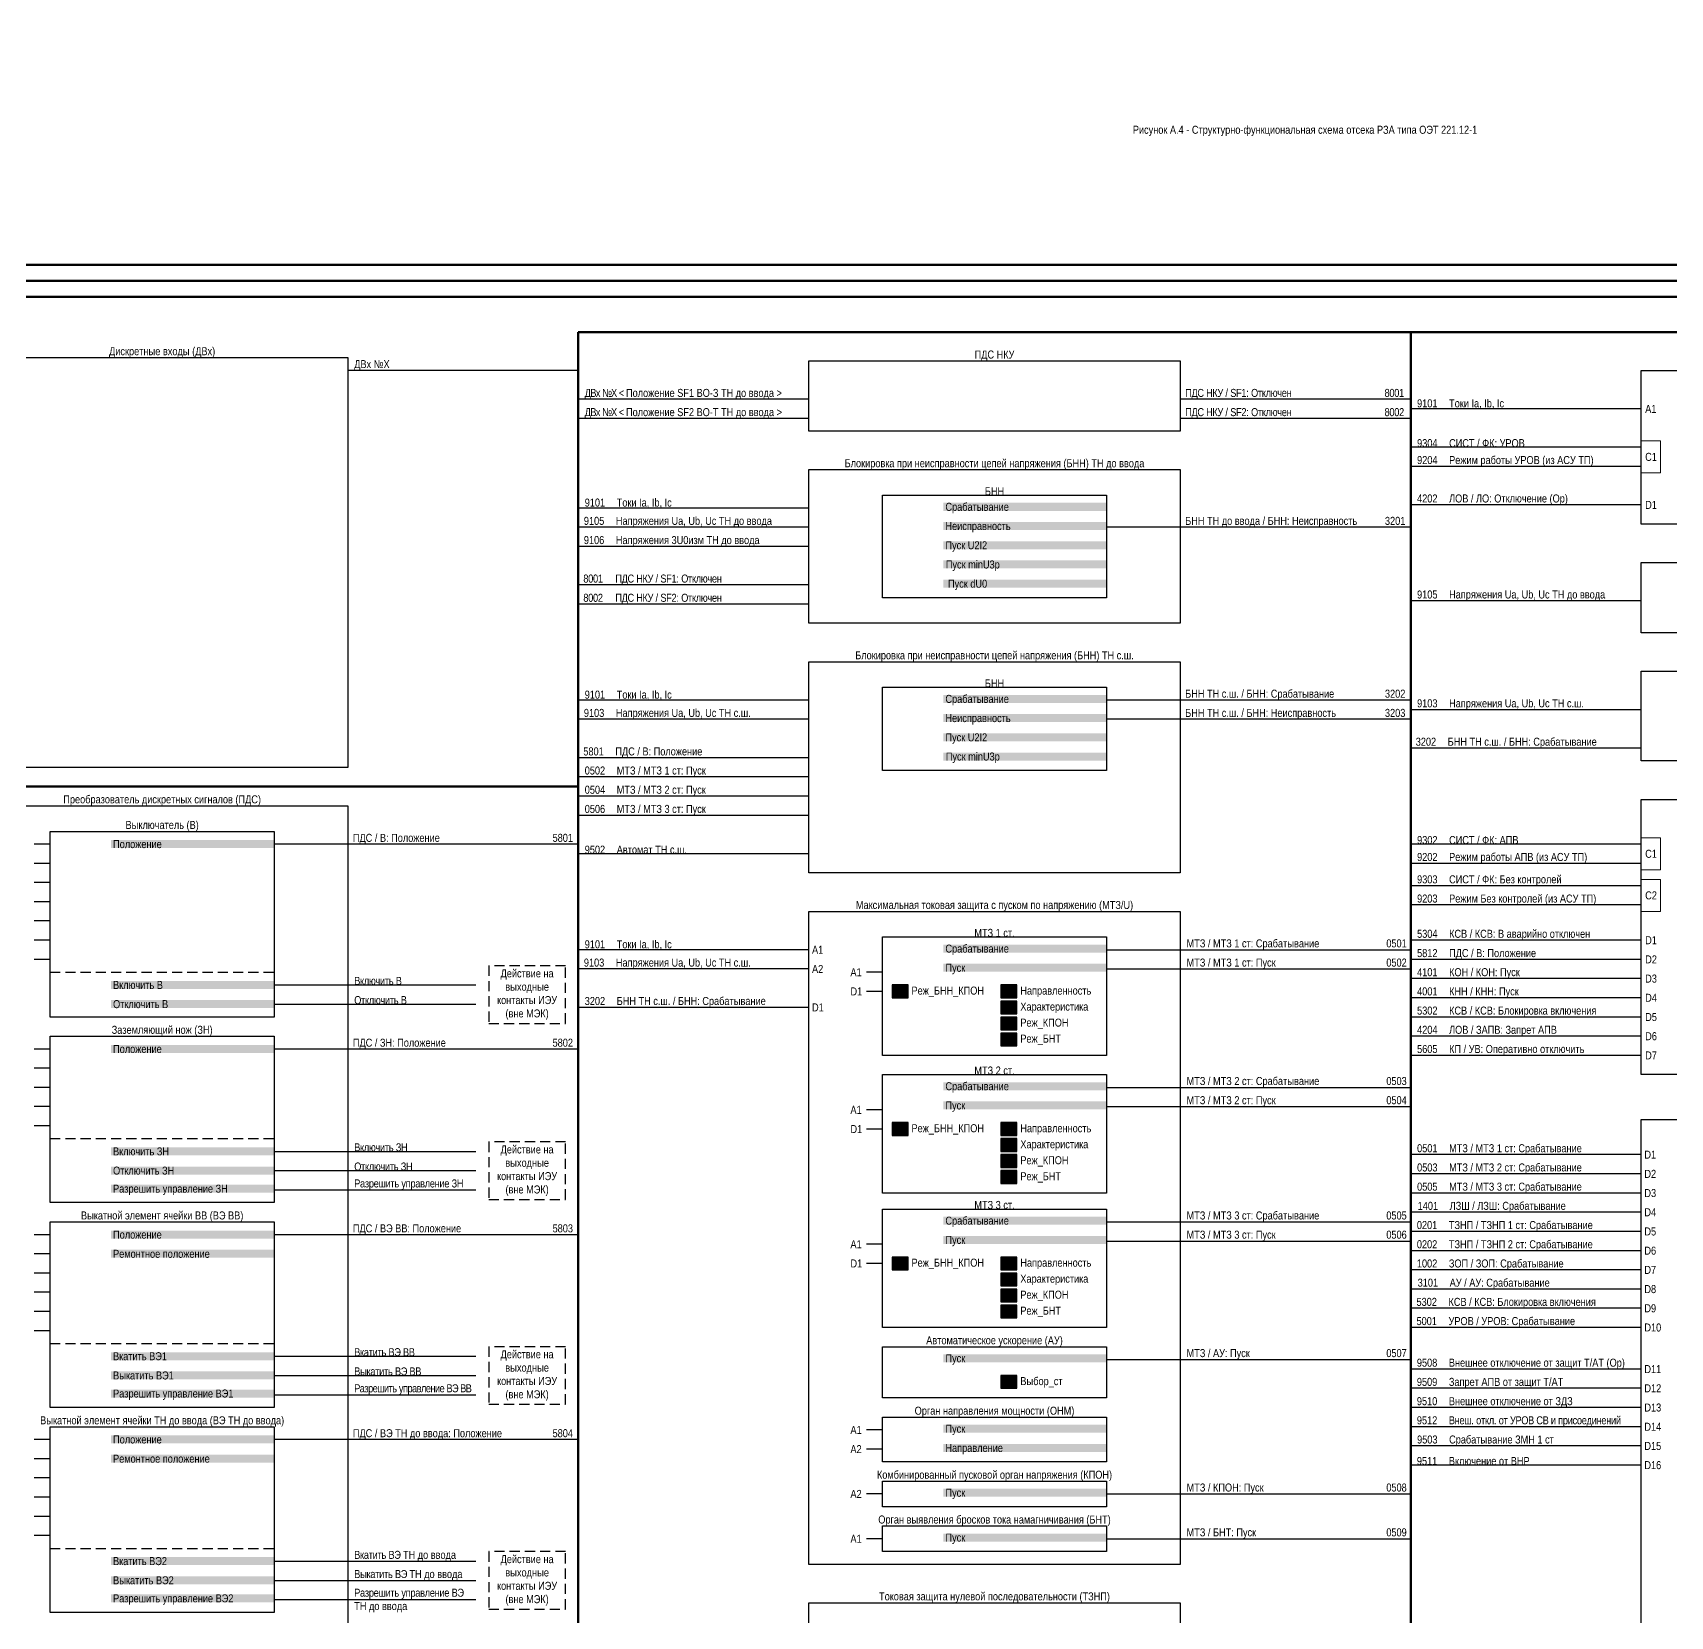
# Model space of a CAD drawing. Header units: millimetres. Extents: x 2179 to 12176, y -20554 to -12004.
# Drawn here: x 3894 to 4405, y -15925 to -15430 of the extents above; entities that cross this region are included whole.
import ezdxf
from ezdxf.enums import TextEntityAlignment as Align

# ---------------------------------------------------------------- set-up
doc = ezdxf.new("R2010")
doc.units = ezdxf.units.MM
doc.linetypes.add('HIDDEN2', pattern=[4.7625, 3.175, -1.5875])
for name, color, linetype, lineweight in [('GOOSE', 224, 'Continuous', 30), ('MMS', 190, 'Continuous', 30), ('Внутренняя шина', 4, 'Continuous', 70), ('Вход-Аналоги', 5, 'Continuous', 30), ('Линии связи', 75, 'Continuous', 30), ('Основная', 7, 'Continuous', 30), ('Сигналы внутр.', 13, 'Continuous', 30), ('Тонкая', 7, 'Continuous', 13), ('Цепи внешние', 134, 'Continuous', 30)]:
    doc.layers.add(name, color=color, linetype=linetype, lineweight=lineweight)
doc.layers.add('Рамка внешняя', color=8, linetype='Continuous', lineweight=40, plot=False)
doc.styles.add('2.5_Gost_RD', font='ARIALN.TTF', dxfattribs={"height": 2.5})
doc.styles.add('Narrow', font='ARIALN.TTF')
doc.styles.add('Табл дан', font='ARIALN.TTF')

# ---------------------------------------------------------------- blocks, each defined once
blk = doc.blocks.new('*U90')
blk.add_lwpolyline([(0, 0), (1189, 0), (1189, 841), (0, 841)], close=True)
at = {"lineweight": 50}
blk.add_lwpolyline([(20, 836), (1184, 836), (1184, 5), (20, 5)], close=True, dxfattribs=at)
at = {"style": '2.5_Gost_RD', "flags": 8}
blk.add_attdef('ФОРМАТ', text='', height=2.5, dxfattribs=at).set_placement((1134, 4), align=Align.TOP_LEFT)
blk = doc.blocks.new('SW.3')
at = {"true_color": 0xadddf7}
h = blk.add_hatch(color=141, dxfattribs=at)
h.dxf.hatch_style = 1
h.paths.add_polyline_path([(5, 2), (0, 2), (0, -2), (5, -2)])
blk.add_lwpolyline([(5, 2), (0, 2), (0, -2), (5, -2)], close=True)
for points in [[(2, 1), (1, 1)], [(1, 0), (2, 0)], [(3, 0), (2, 1)], [(4, 0), (3, 0)], [(2, -1), (1, -1)]]:
    blk.add_lwpolyline(points)
blk = doc.blocks.new('SW.2')
at = {"true_color": 0xadddf7}
h = blk.add_hatch(color=141, dxfattribs=at)
h.dxf.hatch_style = 1
h.paths.add_polyline_path([(5, 2), (0, 2), (0, -2), (5, -2)])
blk.add_lwpolyline([(5, 2), (0, 2), (0, -2), (5, -2)], close=True)
for points in [[(1, 0), (2, 0)], [(2, 0), (3, 1)], [(3, 0), (4, 0)]]:
    blk.add_lwpolyline(points)
blk = doc.blocks.new('*U15')
blk.add_lwpolyline([(0, 0), (1189, 0), (1189, 841), (0, 841)], close=True)
at = {"lineweight": 50}
blk.add_lwpolyline([(20, 836), (1184, 836), (1184, 5), (20, 5)], close=True, dxfattribs=at)
at = {"style": '2.5_Gost_RD', "flags": 8}
blk.add_attdef('ФОРМАТ', text='', height=2.5, dxfattribs=at).set_placement((1134, 4), align=Align.TOP_LEFT)

msp = doc.modelspace()

# ---------------------------------------------------------------- linework, layer by layer
at = {"layer": 'Внутренняя шина'}
for points in [[(4064, -15524), (4778, -15524)], [(4064, -16336), (4064, -15524)], [(4324, -16256), (4324, -15524)], [(3804, -15666), (4064, -15666)]]:
    msp.add_lwpolyline(points, dxfattribs=at)
at = {"layer": 'Линии связи', "ltscale": 0.5}
for points in [[(4064, -15536), (3992, -15536)], [(4136, -15545), (4064, -15545)], [(4136, -15551), (4064, -15551)], [(4136, -15579), (4064, -15579)], [(4396, -15578), (4324, -15578)], [(4136, -15639), (4064, -15639)], [(4136, -15657), (4064, -15657)], [(4136, -15663), (4064, -15663)], [(4136, -15669), (4064, -15669)], [(4136, -15675), (4064, -15675)], [(4136, -15687), (4064, -15687)], [(4136, -15717), (4064, -15717)]]:
    msp.add_lwpolyline(points, dxfattribs=at)
at = {"layer": 'Линии связи'}
for points in [[(4324, -15545), (4252, -15545)], [(4396, -15548), (4324, -15548)], [(4324, -15551), (4252, -15551)], [(4396, -15560), (4324, -15560)], [(4396, -15566), (4324, -15566)], [(4136, -15585), (4064, -15585)], [(4324, -15585), (4229, -15585)], [(4136, -15591), (4064, -15591)], [(4136, -15603), (4064, -15603)], [(4136, -15609), (4064, -15609)], [(4396, -15608), (4324, -15608)], [(4324, -15639), (4229, -15639)], [(4136, -15645), (4064, -15645)], [(4324, -15645), (4229, -15645)], [(4396, -15642), (4324, -15642)], [(4396, -15654), (4324, -15654)], [(4064, -15684), (3969, -15684)], [(4396, -15684), (4324, -15684)], [(4396, -15690), (4324, -15690)], [(4396, -15697), (4324, -15697)], [(4396, -15703), (4324, -15703)], [(4229, -15717), (4324, -15717)], [(4396, -15714), (4324, -15714)], [(4136, -15723), (4064, -15723)], [(4229, -15723), (4324, -15723)], [(4396, -15720), (4324, -15720)], [(3969, -15728), (4032, -15728)], [(4396, -15726), (4324, -15726)], [(4396, -15732), (4324, -15732)], [(3969, -15734), (4032, -15734)], [(4136, -15735), (4064, -15735)], [(4396, -15738), (4324, -15738)], [(4064, -15748), (3969, -15748)], [(4396, -15744), (4324, -15744)], [(4396, -15750), (4324, -15750)], [(4229, -15760), (4324, -15760)], [(4229, -15766), (4324, -15766)], [(3969, -15780), (4032, -15780)], [(4396, -15781), (4324, -15781)], [(3969, -15786), (4032, -15786)], [(4396, -15787), (4324, -15787)], [(3969, -15792), (4032, -15792)], [(4396, -15793), (4324, -15793)], [(4396, -15799), (4324, -15799)], [(4229, -15802), (4324, -15802)], [(4396, -15805), (4324, -15805)], [(4064, -15806), (3969, -15806)], [(4229, -15808), (4324, -15808)], [(4396, -15811), (4324, -15811)], [(4396, -15817), (4324, -15817)], [(4396, -15823), (4324, -15823)], [(4396, -15829), (4324, -15829)], [(4396, -15835), (4324, -15835)], [(3969, -15844), (4032, -15844)], [(4229, -15845), (4324, -15845)], [(3969, -15850), (4032, -15850)], [(4396, -15848), (4324, -15848)], [(3969, -15856), (4032, -15856)], [(4396, -15854), (4324, -15854)], [(4396, -15860), (4324, -15860)], [(4396, -15866), (4324, -15866)], [(4064, -15870), (3969, -15870)], [(4396, -15872), (4324, -15872)], [(4396, -15878), (4324, -15878)], [(4229, -15887), (4324, -15887)], [(4229, -15901), (4324, -15901)], [(3969, -15908), (4032, -15908)], [(3969, -15914), (4032, -15914)], [(3969, -15920), (4032, -15920)]]:
    msp.add_lwpolyline(points, dxfattribs=at)
at = {"layer": 'Основная', "linetype": 'HIDDEN2'}
for p, q in [((3899, -15724), (3969, -15724)), ((3899, -15776), (3969, -15776)), ((3899, -15840), (3969, -15840)), ((3899, -15904), (3969, -15904))]:
    msp.add_line(p, q, dxfattribs=at)
at = {"layer": 'Основная'}
for points in [[(3876, -15532), (3992, -15532), (3992, -15660), (3876, -15660)], [(4136, -15533), (4252, -15533), (4252, -15555), (4136, -15555)], [(4396, -15536), (4512, -15536), (4512, -15584), (4396, -15584)], [(4136, -15567), (4252, -15567), (4252, -15615), (4136, -15615)], [(4159, -15575), (4229, -15575), (4229, -15607), (4159, -15607)], [(4396, -15596), (4512, -15596), (4512, -15618), (4396, -15618)], [(4136, -15627), (4252, -15627), (4252, -15693), (4136, -15693)], [(4396, -15630), (4512, -15630), (4512, -15658), (4396, -15658)], [(4159, -15635), (4229, -15635), (4229, -15661), (4159, -15661)], [(3876, -15672), (3992, -15672), (3992, -15984), (3876, -15984)], [(4396, -15670), (4512, -15670), (4512, -15756), (4396, -15756)], [(3899, -15680), (3969, -15680), (3969, -15738), (3899, -15738)], [(4136, -15705), (4252, -15705), (4252, -15909), (4136, -15909)], [(4159, -15713), (4229, -15713), (4229, -15750), (4159, -15750)], [(3899, -15744), (3969, -15744), (3969, -15796), (3899, -15796)], [(4159, -15756), (4229, -15756), (4229, -15793), (4159, -15793)], [(4396, -15770), (4512, -15770), (4512, -16041), (4396, -16041)], [(4159, -15798), (4229, -15798), (4229, -15835), (4159, -15835)], [(3899, -15802), (3969, -15802), (3969, -15860), (3899, -15860)], [(4159, -15841), (4229, -15841), (4229, -15857), (4159, -15857)], [(3899, -15866), (3969, -15866), (3969, -15924), (3899, -15924)], [(4159, -15863), (4229, -15863), (4229, -15877), (4159, -15877)], [(4159, -15883), (4229, -15883), (4229, -15891), (4159, -15891)], [(4159, -15897), (4229, -15897), (4229, -15905), (4159, -15905)], [(4136, -15921), (4252, -15921), (4252, -16061), (4136, -16061)]]:
    msp.add_lwpolyline(points, close=True, dxfattribs=at)
for points in [[(3899, -15684), (3894, -15684)], [(3899, -15690), (3894, -15690)], [(3899, -15696), (3894, -15696)], [(3899, -15702), (3894, -15702)], [(3899, -15708), (3894, -15708)], [(3899, -15714), (3894, -15714)], [(3899, -15720), (3894, -15720)], [(4159, -15724), (4154, -15724)], [(4159, -15730), (4154, -15730)], [(3899, -15748), (3894, -15748)], [(3899, -15754), (3894, -15754)], [(3899, -15760), (3894, -15760)], [(3899, -15766), (3894, -15766)], [(4159, -15767), (4154, -15767)], [(3899, -15772), (3894, -15772)], [(4159, -15773), (4154, -15773)], [(3899, -15806), (3894, -15806)], [(4159, -15809), (4154, -15809)], [(3899, -15812), (3894, -15812)], [(4159, -15815), (4154, -15815)], [(3899, -15818), (3894, -15818)], [(3899, -15824), (3894, -15824)], [(3899, -15830), (3894, -15830)], [(3899, -15836), (3894, -15836)], [(3899, -15870), (3894, -15870)], [(4159, -15867), (4154, -15867)], [(3899, -15876), (3894, -15876)], [(4159, -15873), (4154, -15873)], [(3899, -15882), (3894, -15882)], [(3899, -15888), (3894, -15888)], [(4159, -15887), (4154, -15887)], [(3899, -15894), (3894, -15894)], [(3899, -15900), (3894, -15900)], [(4159, -15901), (4154, -15901)]]:
    msp.add_lwpolyline(points, dxfattribs=at)
at = {"layer": 'Основная', "linetype": 'HIDDEN2'}
for points in [[(4036, -15740), (4060, -15740), (4060, -15722), (4036, -15722)], [(4036, -15795), (4060, -15795), (4060, -15777), (4036, -15777)], [(4036, -15859), (4060, -15859), (4060, -15841), (4036, -15841)], [(4036, -15923), (4060, -15923), (4060, -15905), (4036, -15905)]]:
    msp.add_lwpolyline(points, close=True, dxfattribs=at)
at = {"layer": 'Тонкая'}
for points in [[(4396, -15558), (4402, -15558), (4402, -15568), (4396, -15568)], [(4396, -15682), (4402, -15682), (4402, -15692), (4396, -15692)], [(4396, -15695), (4402, -15695), (4402, -15705), (4396, -15705)]]:
    msp.add_lwpolyline(points, close=True, dxfattribs=at)

# ---------------------------------------------------------------- block references
at = {"layer": 'Основная'}
for name, p in [('SW.3', (4162, -15730)), ('SW.3', (4196, -15730)), ('SW.3', (4196, -15735)), ('SW.2', (4196, -15740)), ('SW.2', (4196, -15745)), ('SW.3', (4162, -15773)), ('SW.3', (4196, -15773)), ('SW.3', (4196, -15778)), ('SW.2', (4196, -15783)), ('SW.2', (4196, -15788)), ('SW.3', (4162, -15815)), ('SW.3', (4196, -15815)), ('SW.3', (4196, -15820)), ('SW.2', (4196, -15825)), ('SW.2', (4196, -15830)), ('SW.3', (4196, -15852))]:
    msp.add_blockref(name, p, dxfattribs=at)
at = {"layer": 'Рамка внешняя'}
for name, p in [('*U15', (3683, -15508)), ('*U90', (3683, -16349))]:
    msp.add_blockref(name, p, dxfattribs=at)

# ---------------------------------------------------------------- texts
at = {"layer": 'GOOSE', "char_height": 2.5, "attachment_point": 7, "style": 'Narrow'}
for s, insert, width in [('9502^IАвтомат ТН с.ш.', (4066, -15687), 48), ('9508^IВнешнее отключение от защит Т/АТ (Op)', (4325.93, -15848), 73.0735), ('\\pt10;9509^IЗапрет АПВ от защит Т/АТ', (4325.93, -15854), 73.0735), ('9510^IВнешнее отключение от ЗДЗ', (4325.93, -15860), 73.0735), ('9512^I{\\T0.95;Внеш. откл. от УРОВ СВ и присоединений}', (4325.93, -15866), 73.0735), ('9503^IСрабатывание {\\A1;ЗМН 1 ст}', (4326, -15872), 48), ('\\pt10;9511^IВключение от ВНР', (4325.93, -15878), 73.0735)]:
    msp.add_mtext(s, dxfattribs=dict(at, insert=insert, width=width))
at = {"layer": 'MMS', "char_height": 2.5, "attachment_point": 7, "style": 'Narrow'}
for s, insert, width in [('9304^IСИСТ / ФК: УРОВ', (4326, -15560), 48), ('9204^IРежим работы УРОВ (из АСУ ТП)', (4326, -15566), 70), ('9302^IСИСТ / ФК: АПВ', (4326, -15684), 48), ('9202^IРежим работы АПВ (из АСУ ТП)', (4326, -15690), 70), ('9303^IСИСТ / ФК: Без контролей', (4326, -15697), 67), ('9203^IРежим Без контролей (из АСУ ТП)', (4326, -15703), 67)]:
    msp.add_mtext(s, dxfattribs=dict(at, insert=insert, width=width))
at = {"layer": 'Вход-Аналоги', "char_height": 2.5, "attachment_point": 7, "style": 'Narrow'}
for s, insert, width in [('9101^IТоки Ia, Ib, Ic', (4326, -15548), 48), ('9101^IТоки Ia, Ib, Ic', (4066, -15579), 48), ('9105^IНапряжения Ua, Ub, Uc ТН до ввода', (4065.73, -15585), 70.2651), ('9106^IНапряжения 3U0изм ТН до ввода', (4065.73, -15591), 70.2651), ('9105^IНапряжения Ua, Ub, Uc ТН до ввода', (4326, -15608), 70), ('9101^IТоки Ia, Ib, Ic', (4066, -15639), 48), ('9103^IНапряжения Ua, Ub, Uc ТН с.ш.', (4326, -15642), 58), ('9103^IНапряжения Ua, Ub, Uc ТН с.ш.', (4065.73, -15645), 53.2651), ('9101^IТоки Ia, Ib, Ic', (4066, -15717), 48), ('9103^IНапряжения Ua, Ub, Uc ТН с.ш.', (4065.73, -15723), 53.2651)]:
    msp.add_mtext(s, dxfattribs=dict(at, insert=insert, width=width))
at = {"layer": 'Основная', "style": 'Табл дан'}
for s, p in [('A1', (4397.25, -15548)), ('C1', (4397.25, -15563)), ('D1', (4397.25, -15578)), ('C1', (4397.25, -15687)), ('C2', (4397.25, -15700)), ('D1', (4397.25, -15714)), ('A1', (4137, -15717)), ('A2', (4137, -15723)), ('A1', (4149, -15724)), ('D2', (4397.25, -15720)), ('D3', (4397.25, -15726)), ('D1', (4149, -15730)), ('Реж_БНН_КПОН', (4168.07, -15729.75)), ('Направленность', (4202.07, -15729.75)), ('D4', (4397.25, -15732)), ('D1', (4137, -15735)), ('Характеристика', (4202.07, -15734.75)), ('Реж_КПОН', (4202.07, -15739.75)), ('D5', (4397.25, -15738)), ('Реж_БНТ', (4202.07, -15744.75)), ('D6', (4397.25, -15744)), ('D7', (4397.25, -15750)), ('A1', (4149, -15767)), ('D1', (4149, -15773)), ('Реж_БНН_КПОН', (4168.07, -15772.75)), ('Направленность', (4202.07, -15772.75)), ('Характеристика', (4202.07, -15777.75)), ('Реж_КПОН', (4202.07, -15782.75)), ('D1', (4397, -15781)), ('Реж_БНТ', (4202.07, -15787.75)), ('D2', (4397, -15787)), ('D3', (4397, -15793)), ('D4', (4397, -15799)), ('D5', (4397, -15805)), ('A1', (4149, -15809)), ('D6', (4397, -15811)), ('D1', (4149, -15815)), ('Реж_БНН_КПОН', (4168.07, -15814.75)), ('Направленность', (4202.07, -15814.75)), ('Характеристика', (4202.07, -15819.75)), ('D7', (4397, -15817)), ('Реж_КПОН', (4202.07, -15824.75)), ('D8', (4397, -15823)), ('Реж_БНТ', (4202.07, -15829.75)), ('D9', (4397, -15829)), ('D10', (4397, -15835)), ('Выбор_ст', (4202.07, -15851.75)), ('D11', (4397, -15848)), ('D12', (4397, -15854)), ('D13', (4397, -15860)), ('A1', (4149, -15867)), ('D14', (4397, -15866)), ('D15', (4397, -15872)), ('A2', (4149, -15873)), ('D16', (4397, -15878)), ('A2', (4149, -15887)), ('A1', (4149, -15901))]:
    msp.add_text(s, height=2.5, dxfattribs=at).set_placement(p, align=Align.MIDDLE_LEFT)
at = {"layer": 'Основная', "char_height": 2.5, "style": 'Narrow'}
for s, insert, width, attachment_point in [('\\pt55;Рисунок А.4 - Структурно-функциональная схема отсека РЗА типа ОЭТ 221.12-1', (4291, -15462.81), 974, 8), ('Дискретные входы (ДВх)', (3934, -15532), 116, 8), ('ПДС НКУ', (4194, -15533), 116, 8), ('Блокировка при неисправности цепей напряжения (БНН) ТН до ввода', (4194, -15567), 116, 8), ('\\A1;БНН', (4194, -15575), 70, 8), ('Блокировка при неисправности цепей напряжения (БНН) ТН с.ш.', (4194, -15627), 116, 8), ('\\A1;БНН', (4194, -15635), 70, 8), ('Преобразователь дискретных сигналов (ПДС)', (3934, -15672), 116, 8), ('Выключатель (В)', (3934, -15680), 70, 8), ('Максимальная токовая защита с пуском по напряжению (МТЗ/U)', (4194, -15705), 116, 8), ('\\A1;МТЗ 1 ст.', (4194, -15713), 70, 8), ('Действие на выходные контакты ИЭУ (вне МЭК)', (4048, -15731), 24, 5), ('Заземляющий нож (ЗН)', (3934, -15744), 70, 8), ('\\A1;МТЗ 2 ст.', (4194, -15756), 70, 8), ('Действие на выходные контакты ИЭУ (вне МЭК)', (4048, -15786), 24, 5), ('Выкатной элемент ячейки ВВ (ВЭ ВВ)', (3934, -15802), 70, 8), ('\\A1;МТЗ 3 ст.', (4194, -15798), 70, 8), ('Автоматическое ускорение (АУ)', (4194, -15841), 70, 8), ('Действие на выходные контакты ИЭУ (вне МЭК)', (4048, -15850), 24, 5), ('Орган направления мощности (ОНМ)', (4194, -15863), 70, 8), ('Выкатной элемент ячейки ТН до ввода (ВЭ ТН до ввода)', (3934, -15866), 84, 8), ('Комбинированный пусковой орган напряжения (КПОН)', (4194, -15883), 82, 8), ('Орган выявления бросков тока намагничивания (БНТ)', (4194, -15897), 82, 8), ('Действие на выходные контакты ИЭУ (вне МЭК)', (4048, -15914), 24, 5), ('Токовая защита нулевой последовательности (ТЗНП)', (4194, -15921), 116, 8)]:
    msp.add_mtext(s, dxfattribs=dict(at, insert=insert, width=width, attachment_point=attachment_point))
at = {"layer": 'Основная', "char_height": 2.5, "width": 51, "attachment_point": 4, "style": 'Narrow', "bg_fill": 1, "box_fill_scale": 1, "bg_fill_color": 9, "bg_fill_transparency": 0}
for s, insert in [('\\pl0.67568;Срабатывание', (4178, -15578.99)), ('\\pl0.67568;Неисправность', (4178, -15584.99)), ('\\pl0.67568;Пуск U2I2', (4178, -15591)), (' Пуск {\\A1;minU3p}', (4178, -15597)), ('\\pl0.67568; Пуск {\\A1;dU0}', (4178, -15603)), ('\\pl0.67568;Срабатывание', (4178, -15638.99)), ('\\pl0.67568;Неисправность', (4178, -15644.99)), ('\\pl0.67568;Пуск U2I2', (4178, -15651)), (' Пуск {\\A1;minU3p}', (4178, -15657)), ('\\pl0.67568;Положение', (3918, -15684)), ('\\pl0.67568;Срабатывание', (4178, -15717)), ('\\pl0.67568;Пуск', (4178, -15723)), ('\\pl0.67568;Включить В', (3918, -15728)), ('\\pl0.67568;Отключить В', (3918, -15734)), ('\\pl0.67568;Положение', (3918, -15748)), ('\\pl0.67568;Срабатывание', (4178, -15760)), ('\\pl0.67568;Пуск', (4178, -15766)), ('\\pl0.67568;Включить ЗН', (3918, -15780)), ('\\pl0.67568;Отключить ЗН', (3918, -15786)), ('\\pl0.67568;Разрешить управление ЗН', (3918, -15792)), ('\\pl0.67568;Положение', (3918, -15806)), ('\\pl0.67568;Срабатывание', (4178, -15802)), ('\\pl0.67568;Пуск', (4178, -15808)), ('\\pl0.67568;Ремонтное положение', (3918, -15812)), ('\\pl0.67568;Вкатить ВЭ1', (3918, -15844)), ('\\pl0.67568;Пуск', (4178, -15845)), ('\\pl0.67568;Выкатить ВЭ1', (3918, -15850)), ('\\pl0.67568;Разрешить управление ВЭ1', (3918, -15856)), ('\\pl0.67568;Пуск', (4178, -15867)), ('\\pl0.67568;Положение', (3918, -15870)), ('\\pl0.67568;Направление', (4178, -15873)), ('\\pl0.67568;Ремонтное положение', (3918, -15876)), ('\\pl0.67568;Пуск', (4178, -15887)), ('\\pl0.67568;Пуск', (4178, -15901)), ('\\pl0.67568;Вкатить ВЭ2', (3918, -15908)), ('\\pl0.67568;Выкатить ВЭ2', (3918, -15914)), ('\\pl0.67568;Разрешить управление ВЭ2', (3918, -15920))]:
    msp.add_mtext(s, dxfattribs=dict(at, insert=insert))
at = {"layer": 'Сигналы внутр.', "char_height": 2.5, "attachment_point": 7}
for s, insert, width, style in [('ДВх №X', (3994, -15536), 58, 'Narrow'), ('{\\T0.9;ДВх №X < }Положение SF1 ВО-З ТН до ввода >', (4066, -15545), 70, 'Narrow'), ('{\\T0.95;ПДС НКУ / SF1: Отключен^I^I   ^I   8001}', (4253.57, -15545), 70.43, 'Табл дан'), ('{\\T0.9;ДВх №X < }Положение SF2 ВО-Т ТН до ввода >', (4066, -15551), 70, 'Narrow'), ('{\\T0.95;ПДС НКУ / SF2: Отключен^I^I   ^I   8002}', (4253.57, -15551), 70.43, 'Табл дан'), ('БНН ТН до ввода / БНН: Неисправность^I   3201^I', (4253.57, -15585), 70.43, 'Табл дан'), ('{\\T0.95;8001^IПДС НКУ / SF1: Отключен}', (4065.57, -15603), 58.43, 'Табл дан'), ('{\\T0.95;8002^IПДС НКУ / SF2: Отключен}', (4065.57, -15609), 58.43, 'Табл дан'), ('БНН ТН с.ш. / БНН: Срабатывание^I^I   3202^I', (4253.57, -15639), 70.43, 'Табл дан'), ('БНН ТН с.ш. / БНН: Неисправность^I^I   3203^I', (4253.57, -15645), 70.43, 'Табл дан'), ('3202^IБНН ТН с.ш. / БНН: Срабатывание', (4325.57, -15654), 58.43, 'Табл дан'), ('5801^IПДС / В: Положение', (4065.57, -15657), 41, 'Табл дан'), ('0502^IМТЗ / {\\A1;МТЗ 1 ст: Пуск}', (4066, -15663), 58, 'Narrow'), ('0504^IМТЗ / {\\A1;МТЗ 2 ст: Пуск}', (4066, -15669), 58, 'Narrow'), ('0506^IМТЗ / {\\A1;МТЗ 3 ст: Пуск}', (4066, -15675), 58, 'Narrow'), ('ПДС / В: Положение^I^I^I^I   5801^I', (3993.57, -15684), 70.43, 'Табл дан'), ('5304^IКСВ / КСВ: В аварийно отключен', (4326, -15714), 70, 'Narrow'), ('МТЗ / {\\A1;МТЗ 1 ст: Срабатывание^I^I   }0501^I', (4254, -15717), 70, 'Табл дан'), ('5812^IПДС / В: Положение', (4326, -15720), 63, 'Narrow'), ('МТЗ / {\\A1;МТЗ 1 ст: Пуск^I^I^I^I   }0502^I', (4254, -15723), 70, 'Табл дан'), ('4101^IКОН / КОН: Пуск', (4326, -15726), 48, 'Narrow'), ('3202^IБНН ТН с.ш. / БНН: Срабатывание', (4066, -15735), 70, 'Narrow'), ('4001^IКНН / КНН: Пуск', (4326, -15732), 63, 'Narrow'), ('5302^IКСВ / КСВ: Блокировка включения', (4326, -15738), 63, 'Narrow'), ('4204^IЛОВ / ЗАПВ: Запрет АПВ', (4326, -15744), 70, 'Narrow'), ('ПДС / ЗН: Положение^I^I^I^I   5802^I', (3993.57, -15748), 70.43, 'Табл дан'), ('5605^IКП / УВ: Оперативно отключить', (4326, -15750), 70, 'Narrow'), ('МТЗ / {\\A1;МТЗ 2 ст: Срабатывание^I^I   }0503^I', (4254, -15760), 70, 'Табл дан'), ('МТЗ / {\\A1;МТЗ 2 ст: Пуск^I^I^I^I   }0504^I', (4254, -15766), 70, 'Табл дан'), ('0501^IМТЗ / {\\A1;МТЗ 1 ст: Срабатывание}', (4326, -15781), 70, 'Табл дан'), ('0503^IМТЗ / {\\A1;МТЗ 2 ст: Срабатывание}', (4326, -15787), 70, 'Табл дан'), ('0505^IМТЗ / {\\A1;МТЗ 3 ст: Срабатывание}', (4326, -15793), 70, 'Табл дан'), ('МТЗ / {\\A1;МТЗ 3 ст: Срабатывание^I^I   }0505^I', (4254, -15802), 70, 'Табл дан'), ('1401^IЛЗШ / ЛЗШ: Срабатывание', (4326.18, -15799), 49, 'Табл дан'), ('ПДС / ВЭ ВВ: Положение^I^I^I   5803^I', (3993.57, -15806), 70.43, 'Табл дан'), ('МТЗ / {\\A1;МТЗ 3 ст: Пуск^I^I^I^I   }0506^I', (4254, -15808), 70, 'Табл дан'), ('0201^IТЗНП / {\\A1;ТЗНП 1 ст: }Срабатывание', (4325.93, -15805), 70.0735, 'Narrow'), ('0202^IТЗНП / {\\A1;ТЗНП 2 ст: }Срабатывание', (4325.93, -15811), 70.0735, 'Narrow'), ('1002^IЗОП / ЗОП: Срабатывание', (4325.93, -15817), 48, 'Narrow'), ('3101^IАУ / АУ: Срабатывание', (4326.18, -15823), 49, 'Табл дан'), ('5302^IКСВ / КСВ: Блокировка включения', (4325.82, -15829), 63, 'Narrow'), ('5001^IУРОВ / УРОВ: Срабатывание', (4325.82, -15835), 63, 'Narrow'), ('МТЗ / АУ: Пуск^I^I^I^I   ^I   0507^I', (4254, -15845), 70, 'Табл дан'), ('ПДС / ВЭ ТН до ввода: Положение^I^I   5804', (3993.57, -15870), 70.43, 'Табл дан'), ('МТЗ / КПОН: Пуск^I^I^I^I   0508^I', (4254, -15887), 70, 'Табл дан'), ('МТЗ / БНТ: Пуск^I^I^I^I   0509^I', (4254, -15901), 70, 'Табл дан')]:
    msp.add_mtext(s, dxfattribs=dict(at, insert=insert, width=width, style=style))
at = {"layer": 'Сигналы внутр.', "ltscale": 0.5, "insert": (4326, -15578), "char_height": 2.5, "width": 58, "attachment_point": 7, "style": 'Narrow'}
msp.add_mtext('4202^IЛОВ / ЛО: Отключение (Op)', dxfattribs=at)
at = {"layer": 'Цепи внешние', "char_height": 2.5, "width": 71, "attachment_point": 7, "style": 'Табл дан'}
for s, insert in [('{\\T0.95;Включить В}', (3994, -15728)), ('{\\T0.95;Отключить В}', (3994, -15734)), ('{\\T0.95;Включить ЗН}', (3994, -15780)), ('{\\T0.95;Отключить ЗН}', (3994, -15786)), ('{\\T0.95;Разрешить управление ЗН}', (3994, -15792)), ('{\\T0.95;Вкатить ВЭ ВВ}', (3994, -15844)), ('{\\T0.95;Выкатить ВЭ ВВ}', (3994, -15850)), ('{\\T0.9;Разрешить управление ВЭ ВВ}', (3994, -15856)), ('{\\T0.95;Вкатить ВЭ }ТН до ввода', (3994, -15908)), ('{\\T0.95;Выкатить ВЭ }ТН до ввода', (3994, -15914)), ('{\\T0.95;Разрешить управление ВЭ ^J}ТН до ввода', (3994, -15924))]:
    msp.add_mtext(s, dxfattribs=dict(at, insert=insert))

doc.saveas('drawing.dxf')
